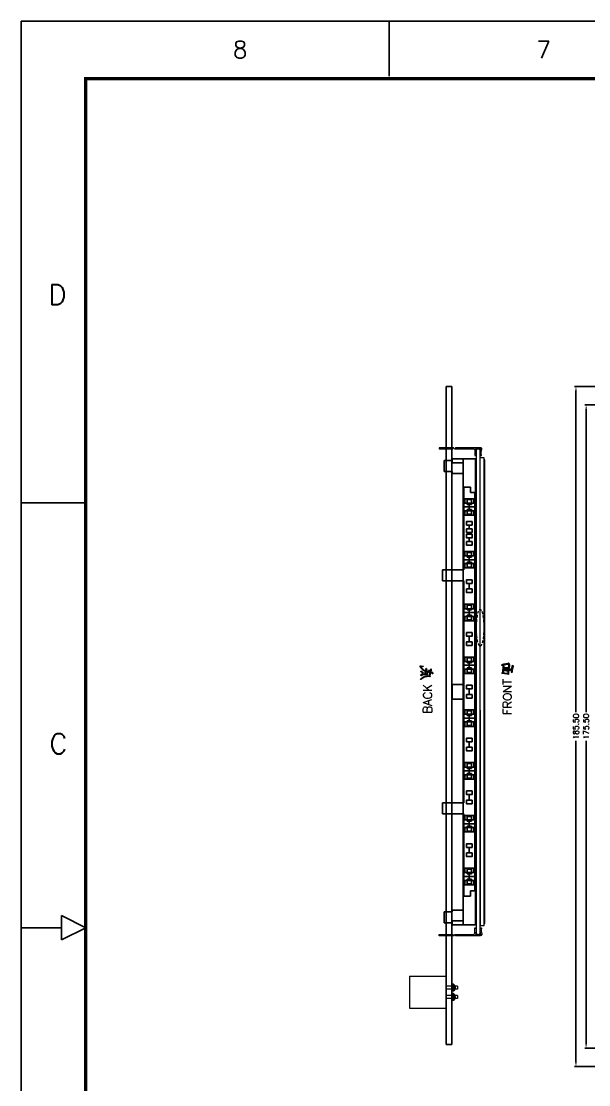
# Model space of a CAD drawing. Header units: millimetres. Extents: x 177 to 2090, y 1120 to 1614.
# Drawn here: x 176.6 to 331.4, y 1324 to 1614 of the extents above; entities that cross this region are included whole.
import ezdxf
from ezdxf.enums import TextEntityAlignment as Align

# ---------------------------------------------------------------- set-up
doc = ezdxf.new("R2010")
doc.units = ezdxf.units.MM
doc.header["$LTSCALE"] = 3
doc.header["$PDMODE"] = 35
doc.linetypes.add('HIDDEN', pattern=[0.375, 0.25, -0.125])
doc.layers.get('0').update_dxf_attribs({"lineweight": 15})
for name, color, linetype in [('BL', 2, 'Continuous'), ('CCL', 1, 'Continuous'), ('DIM', 4, 'Continuous'), ('PCB', 3, 'Continuous')]:
    doc.layers.add(name, color=color, linetype=linetype)
doc.styles.add('romans', font='romans.shx')
doc.dimstyles.new('DIM', dxfattribs={"dimtxt": 0.65, "dimasz": 0.52, "dimexe": 0.1625, "dimexo": 0.1625, "dimgap": 0.2, "dimtad": 0, "dimzin": 0, "dimdsep": 46, "dimtxsty": 'romans', "dimcen": 0, "dimclrd": 256, "dimclre": 256, "dimclrt": 256, "dimadec": 0, "dimazin": 0, "dimtfac": 1, "dimtofl": 0, "dimtmove": 0, "dimatfit": 0, "dimfxl": 0, "dimtolj": 1, "dimtzin": 0, "dimlwd": -1, "dimlwe": -1, "dimarcsym": 0})

# ---------------------------------------------------------------- blocks, each defined once
blk = doc.blocks.new('*D85')
at = {"layer": 'Defpoints', "color": 0, "ltscale": 0.5}
for p in [(349.71, 1509.43), (330.65, 1333.93), (349.71, 1333.93)]:
    blk.add_point(p, dxfattribs=at)
at = {"layer": 'DIM', "ltscale": 0.5}
for p, q in [((349.33, 1509.43), (330.28, 1509.43)), ((330.65, 1508.23), (330.65, 1425.59)), ((330.65, 1335.13), (330.65, 1417.78)), ((349.33, 1333.93), (330.28, 1333.93))]:
    blk.add_line(p, q, dxfattribs=at)
for points in [[(330.45, 1508.23), (330.85, 1508.23), (330.65, 1509.43)], [(330.45, 1335.13), (330.85, 1335.13), (330.65, 1333.93)]]:
    blk.add_solid(points, dxfattribs=at)
at = {"layer": 'DIM', "ltscale": 0.5, "insert": (330.65, 1421.68), "char_height": 1.5, "attachment_point": 5, "rotation": 90, "style": 'romans'}
blk.add_mtext('\\A1;175.50', dxfattribs=at)
blk = doc.blocks.new('*D86')
at = {"layer": 'Defpoints', "color": 0, "ltscale": 0.5}
for p in [(327.88, 1514.43), (344.71, 1514.43), (344.71, 1328.93)]:
    blk.add_point(p, dxfattribs=at)
at = {"layer": 'DIM', "ltscale": 0.5}
for p, q in [((344.33, 1514.43), (327.5, 1514.43)), ((327.88, 1513.23), (327.88, 1425.59)), ((327.88, 1330.13), (327.88, 1417.78)), ((344.33, 1328.93), (327.5, 1328.93))]:
    blk.add_line(p, q, dxfattribs=at)
for points in [[(327.68, 1513.23), (328.08, 1513.23), (327.88, 1514.43)], [(327.68, 1330.13), (328.08, 1330.13), (327.88, 1328.93)]]:
    blk.add_solid(points, dxfattribs=at)
at = {"layer": 'DIM', "ltscale": 0.5, "insert": (327.88, 1421.68), "char_height": 1.5, "attachment_point": 5, "rotation": 90, "style": 'romans'}
blk.add_mtext('\\A1;185.50', dxfattribs=at)

msp = doc.modelspace()

# ---------------------------------------------------------------- hatches: boundary and pattern name
at = {"ltscale": 0.5}
h = msp.add_hatch(dxfattribs=at)
h.set_pattern_fill('ANSI31', color=256, scale=0.05, style=0)
h.set_pattern_definition([(135, (187.74948, -502.30243), (0.112253202, 0.112253202), [])])
h.paths.add_polyline_path([(294.046, 1351.478, -0.2982166), (294.963, 1350.878), (294.046, 1350.878)])
h.paths.add_polyline_path([(294.046, 1350.878), (294.963, 1350.878, -0.2087122), (294.963, 1350.078), (294.046, 1350.078)])
h.paths.add_polyline_path([(294.046, 1350.078), (294.963, 1350.078, -0.2982166), (294.046, 1349.478)])
h.paths.add_polyline_path([(294.046, 1348.934, -0.2982166), (294.963, 1348.334), (294.046, 1348.334)])
h.paths.add_polyline_path([(294.046, 1348.334), (294.963, 1348.334, -0.5405749), (294.046, 1346.934)])

# ---------------------------------------------------------------- linework, layer by layer
for p, q in [((294.525, 1497.734), (294.303, 1497.434)), ((295.011, 1497.734), (294.789, 1497.434)), ((301.035, 1497.434), (300.646, 1497.045)), ((301.357, 1497.434), (301.746, 1497.045)), ((294.525, 1364.634), (294.303, 1364.934)), ((295.011, 1364.634), (294.789, 1364.934)), ((301.035, 1364.934), (300.646, 1365.323)), ((301.357, 1364.934), (301.746, 1365.323)), ((282.446, 1353.556), (282.446, 1344.856)), ((282.446, 1353.556), (292.446, 1353.556)), ((295.546, 1350.878), (292.446, 1350.878)), ((295.546, 1350.078), (292.446, 1350.078)), ((295.546, 1350.878), (295.546, 1350.078)), ((295.546, 1348.334), (292.446, 1348.334)), ((295.546, 1347.534), (292.446, 1347.534)), ((295.546, 1348.334), (295.546, 1347.534)), ((282.446, 1344.856), (292.446, 1344.856))]:
    msp.add_line(p, q, dxfattribs=at)
for p, q in [((300.646, 1497.045), (300.646, 1365.323)), ((301.746, 1365.323), (301.746, 1497.045)), ((300.446, 1367.934), (300.446, 1494.434)), ((300.446, 1494.434), (300.646, 1494.434)), ((302.846, 1494.934), (301.746, 1494.934)), ((302.846, 1367.434), (302.846, 1494.934)), ((303.046, 1494.434), (302.846, 1494.434)), ((303.046, 1367.934), (303.046, 1494.434)), ((298.796, 1481.234), (298.796, 1481.934)), ((298.796, 1466.834), (298.796, 1467.534)), ((298.796, 1466.834), (298.796, 1467.534)), ((298.796, 1452.434), (298.796, 1453.134)), ((298.796, 1438.034), (298.796, 1438.734)), ((298.796, 1423.634), (298.796, 1424.334)), ((301.746, 1426.184), (301.746, 1367.434)), ((298.796, 1409.234), (298.796, 1409.934)), ((298.796, 1394.834), (298.796, 1395.534)), ((298.796, 1380.434), (298.796, 1381.134)), ((300.646, 1367.934), (300.446, 1367.934)), ((301.746, 1367.434), (302.846, 1367.434)), ((302.846, 1367.934), (303.046, 1367.934))]:
    msp.add_line(p, q)
for points in [[(294.525, 1497.734), (290.58, 1497.734), (290.58, 1497.434), (294.303, 1497.434)], [(294.525, 1364.634), (290.58, 1364.634), (290.58, 1364.934), (294.303, 1364.934)]]:
    msp.add_lwpolyline(points)
for points in [[(294.789, 1497.434), (300.16, 1497.434, 0.1602097), (300.185, 1497.231, -0.1652179), (300.255, 1495.77, 1), (300.544, 1495.687, 0.1652179), (300.464, 1497.341, -0.2311323), (300.514, 1497.434), (301.878, 1497.434, -0.2311323), (301.928, 1497.341, 0.1652179), (301.848, 1495.687, 1), (302.137, 1495.77, -0.1652179), (302.207, 1497.231, 0.4320971), (302.033, 1497.674, 0.0953933), (301.724, 1497.734), (295.011, 1497.734)], [(294.789, 1364.934), (300.16, 1364.934, -0.1602097), (300.185, 1365.136, 0.1652179), (300.255, 1366.598, -1), (300.544, 1366.68, -0.1652179), (300.464, 1365.026, 0.2311323), (300.514, 1364.934), (301.878, 1364.934, 0.2311323), (301.928, 1365.026, -0.1652179), (301.848, 1366.68, -1), (302.137, 1366.598, 0.1652179), (302.207, 1365.136, -0.4320971), (302.033, 1364.693, -0.0953933), (301.724, 1364.634), (295.011, 1364.634)]]:
    msp.add_lwpolyline(points, format="xyb")
for points in [[(308.009, 1437.556), (308.022, 1437.688), (308.025, 1437.766), (308.031, 1437.917), (308.034, 1438.073), (308.037, 1438.212), (307.96, 1438.255), (307.811, 1438.321), (307.69, 1438.351), (307.636, 1438.359), (307.533, 1438.415), (307.627, 1438.526), (307.651, 1438.544), (307.773, 1438.615), (307.943, 1438.683), (307.943, 1438.683), (308.093, 1438.724), (308.246, 1438.761), (308.401, 1438.794), (308.506, 1438.808), (308.65, 1438.824), (308.814, 1438.841), (309.002, 1438.857), (309.21, 1438.883), (309.358, 1438.92), (309.428, 1438.968), (309.507, 1439.032), (309.563, 1439.002), (309.696, 1438.857), (309.775, 1438.733), (309.823, 1438.636), (309.792, 1438.526), (309.756, 1438.435), (309.728, 1438.257), (309.723, 1438.195), (309.71, 1438.077), (309.69, 1437.926), (309.665, 1437.743), (309.633, 1437.529), (309.611, 1437.398), (309.582, 1437.219), (309.558, 1437.055), (309.537, 1436.905), (309.536, 1436.898), (309.602, 1436.975), (309.642, 1437.016), (309.748, 1437.118), (309.886, 1437.245), (309.888, 1437.246), (310.045, 1437.375), (310.139, 1437.419), (310.175, 1437.408), (310.281, 1437.276), (310.314, 1437.209), (310.322, 1437.146), (310.344, 1437.324), (310.359, 1437.435), (310.386, 1437.634), (310.413, 1437.808), (310.439, 1437.956), (310.463, 1438.079), (310.487, 1438.177), (310.536, 1438.323), (310.597, 1438.399), (310.692, 1438.32), (310.71, 1438.248), (310.723, 1438.083), (310.723, 1438.067), (310.713, 1437.971), (310.689, 1437.833), (310.65, 1437.654), (310.597, 1437.435), (310.596, 1437.427), (310.549, 1437.236), (310.51, 1437.064), (310.479, 1436.911), (310.455, 1436.776), (310.439, 1436.66), (310.401, 1436.453), (310.376, 1436.375), (310.313, 1436.486), (310.307, 1436.498), (310.265, 1436.645), (310.266, 1436.658), (310.272, 1436.737), (310.289, 1436.874), (310.311, 1437.07), (310.314, 1437.089), (310.234, 1437.103), (310.202, 1437.11), (310.13, 1437.089), (310.018, 1437.038), (309.867, 1436.957), (309.675, 1436.847), (309.518, 1436.752), (309.507, 1436.645), (309.488, 1436.496), (309.473, 1436.332), (309.463, 1436.181), (309.461, 1436.107), (309.484, 1435.981), (309.476, 1435.901), (309.469, 1435.896), (309.334, 1435.948), (309.325, 1435.953), (309.241, 1435.983), (309.109, 1436.013), (308.93, 1436.044), (308.702, 1436.074), (308.511, 1436.092), (308.332, 1436.11), (308.175, 1436.125), (308.04, 1436.14), (307.928, 1436.154), (307.744, 1436.191), (307.675, 1436.248), (307.695, 1436.275), (307.811, 1436.302), (307.868, 1436.305), (307.87, 1436.33), (307.882, 1436.474), (307.901, 1436.652), (307.928, 1436.865), (307.934, 1436.914), (307.957, 1437.092), (307.976, 1437.258), (307.994, 1437.413)], [(286.249, 1436.368), (286.133, 1436.189), (286.13, 1436.186), (286.01, 1436.006), (285.99, 1435.936), (286.017, 1435.925), (286.148, 1435.928), (286.386, 1435.952), (286.51, 1435.961), (286.652, 1435.97), (286.652, 1435.97), (286.658, 1436.012), (286.685, 1436.177), (286.715, 1436.337), (286.745, 1436.493), (286.779, 1436.644), (286.793, 1436.704), (286.754, 1436.719), (286.621, 1436.777), (286.501, 1436.835), (286.396, 1436.892), (286.306, 1436.949), (286.275, 1436.97), (286.148, 1437.065), (286.026, 1437.165), (285.913, 1437.273), (285.806, 1437.383), (285.706, 1437.502), (285.618, 1437.617), (285.517, 1437.762), (285.447, 1437.888), (285.405, 1437.993), (285.384, 1438.084), (285.39, 1438.214), (285.392, 1438.22), (285.516, 1438.229), (285.604, 1438.202), (285.755, 1438.174), (285.959, 1438.15), (286.005, 1438.145), (286.207, 1438.117), (286.275, 1438.087), (286.212, 1438.058), (286.005, 1438.024), (285.806, 1437.982), (285.721, 1437.945), (285.724, 1437.915), (285.782, 1437.801), (285.911, 1437.612), (285.922, 1437.597), (286.01, 1437.484), (286.112, 1437.374), (286.227, 1437.27), (286.354, 1437.169), (286.495, 1437.075), (286.604, 1437.009), (286.755, 1436.927), (286.839, 1436.888), (286.851, 1436.936), (286.89, 1437.075), (286.935, 1437.234), (286.995, 1437.436), (287.038, 1437.557), (287.064, 1437.597), (287.143, 1437.502), (287.174, 1437.359), (287.173, 1437.343), (287.149, 1437.252), (287.097, 1437.088), (287.017, 1436.853), (287.005, 1436.821), (287.034, 1436.81), (287.16, 1436.774), (287.206, 1436.761), (287.39, 1436.707), (287.484, 1436.681), (287.528, 1436.785), (287.57, 1436.87), (287.661, 1437.042), (287.727, 1437.106), (287.74, 1437.105), (287.838, 1436.981), (287.857, 1436.942), (287.901, 1436.806), (287.838, 1436.759), (287.797, 1436.744), (287.68, 1436.632), (287.676, 1436.627), (287.631, 1436.557), (287.573, 1436.451), (287.501, 1436.31), (287.416, 1436.133), (287.33, 1435.951), (287.36, 1435.88), (287.38, 1435.762), (287.254, 1435.747), (287.179, 1435.762), (287.031, 1435.78), (286.827, 1435.794), (286.686, 1435.792), (286.525, 1435.788), (286.372, 1435.777), (286.227, 1435.762), (286.14, 1435.746), (285.977, 1435.696), (285.88, 1435.636), (285.871, 1435.626), (285.754, 1435.541), (285.752, 1435.541), (285.612, 1435.605), (285.597, 1435.612), (285.501, 1435.716), (285.595, 1435.827), (285.604, 1435.833), (285.685, 1435.901), (285.797, 1436.015), (285.942, 1436.174), (286.068, 1436.309), (286.188, 1436.415), (286.258, 1436.443), (286.261, 1436.442)], [(288.011, 1435.288), (287.915, 1435.313), (287.761, 1435.324), (287.553, 1435.321), (287.508, 1435.316), (287.344, 1435.298), (287.185, 1435.277), (287.034, 1435.253), (286.89, 1435.225), (286.845, 1435.214), (286.703, 1435.175), (286.559, 1435.124), (286.411, 1435.063), (286.258, 1434.988), (286.23, 1434.973), (286.074, 1434.889), (285.935, 1434.807), (285.812, 1434.723), (285.706, 1434.639), (285.543, 1434.518), (285.469, 1434.482), (285.483, 1434.527), (285.595, 1434.704), (285.676, 1434.797), (285.784, 1434.895), (285.914, 1434.996), (286.07, 1435.099), (286.152, 1435.148), (286.296, 1435.226), (286.438, 1435.295), (286.577, 1435.352), (286.716, 1435.398), (286.73, 1435.403), (286.88, 1435.437), (287.032, 1435.467), (287.188, 1435.491), (287.348, 1435.509), (287.399, 1435.514), (287.555, 1435.526), (287.71, 1435.535), (287.868, 1435.539), (287.898, 1435.539), (287.907, 1435.6), (287.927, 1435.725), (287.951, 1435.864), (287.98, 1436.023), (288.013, 1436.198), (288.05, 1436.391), (288.091, 1436.6), (288.11, 1436.707), (288.158, 1436.955), (288.198, 1437.148), (288.231, 1437.288), (288.26, 1437.374), (288.281, 1437.407), (288.359, 1437.328), (288.387, 1437.253), (288.407, 1437.091), (288.405, 1437.066), (288.395, 1436.976), (288.369, 1436.85), (288.332, 1436.692), (288.281, 1436.497), (288.218, 1436.268), (288.197, 1436.196), (288.136, 1435.97), (288.089, 1435.785), (288.055, 1435.636), (288.034, 1435.53), (288.034, 1435.526), (288.076, 1435.425), (288.107, 1435.304)], [(285.969, 1436.415), (285.785, 1436.506), (285.609, 1436.611), (285.547, 1436.68), (285.564, 1436.743), (285.675, 1436.774), (285.709, 1436.773), (285.863, 1436.728), (285.922, 1436.687), (286.005, 1436.553), (286.037, 1436.41)], [(286.784, 1436.029), (286.772, 1435.975), (286.803, 1435.976), (286.965, 1435.981), (287.136, 1435.984), (287.242, 1435.984), (287.252, 1436.017), (287.317, 1436.216), (287.377, 1436.392), (287.413, 1436.491), (287.245, 1436.542), (287.067, 1436.602), (286.95, 1436.644), (286.947, 1436.636), (286.904, 1436.487), (286.862, 1436.335), (286.821, 1436.183)], [(288.881, 1436.032), (288.785, 1436.032), (288.686, 1436.084), (288.565, 1436.222), (288.48, 1436.334), (288.423, 1436.443), (288.454, 1436.553), (288.549, 1436.585), (288.598, 1436.571), (288.739, 1436.458), (288.833, 1436.337), (288.881, 1436.205), (288.884, 1436.175)], [(308.028, 1436.489), (308.005, 1436.311), (308.037, 1436.312), (308.072, 1436.311), (308.216, 1436.303), (308.367, 1436.293), (308.524, 1436.281), (308.689, 1436.266), (308.859, 1436.248), (309.027, 1436.231), (309.214, 1436.215), (309.337, 1436.206), (309.34, 1436.23), (309.371, 1436.492), (309.401, 1436.737), (309.41, 1436.808), (309.228, 1436.82), (309.046, 1436.83), (308.873, 1436.839), (308.708, 1436.847), (308.554, 1436.854), (308.407, 1436.859), (308.269, 1436.862), (308.142, 1436.865), (308.075, 1436.865), (308.061, 1436.755)], [(308.216, 1438.157), (308.211, 1438.089), (308.205, 1438.001), (308.195, 1437.889), (308.181, 1437.755), (308.177, 1437.724), (308.32, 1437.734), (308.511, 1437.748), (308.678, 1437.763), (308.825, 1437.775), (308.948, 1437.787), (309.049, 1437.799), (309.058, 1437.799), (309.265, 1437.826), (309.365, 1437.845), (309.376, 1437.844), (309.455, 1437.769), (309.512, 1437.692), (309.513, 1437.704), (309.528, 1437.845), (309.54, 1437.971), (309.551, 1438.077), (309.56, 1438.168), (309.566, 1438.242), (309.569, 1438.297), (309.57, 1438.336), (309.566, 1438.483), (309.539, 1438.589), (309.515, 1438.6), (309.349, 1438.621), (309.308, 1438.619), (309.186, 1438.612), (309.021, 1438.597), (308.811, 1438.573), (308.671, 1438.555), (308.511, 1438.528), (308.356, 1438.495), (308.21, 1438.457), (308.07, 1438.415), (308.07, 1438.375), (308.13, 1438.33), (308.213, 1438.225), (308.216, 1438.201)], [(308.144, 1437.421), (308.12, 1437.222), (308.093, 1437.008), (308.341, 1437.011), (308.481, 1437.013), (308.481, 1437.017), (308.491, 1437.179), (308.512, 1437.324), (308.516, 1437.345), (308.575, 1437.466), (308.638, 1437.404), (308.654, 1437.308), (308.638, 1437.197), (308.62, 1437.139), (308.611, 1437.016), (308.79, 1437.017), (308.961, 1437.02), (308.988, 1437.02), (308.994, 1437.191), (309.009, 1437.332), (309.033, 1437.404), (309.129, 1437.466), (309.16, 1437.387), (309.154, 1437.312), (309.129, 1437.134), (309.1, 1437.022), (309.201, 1437.022), (309.269, 1437.023), (309.302, 1437.023), (309.377, 1436.965), (309.421, 1436.902), (309.428, 1436.965), (309.454, 1437.176), (309.475, 1437.369), (309.496, 1437.544), (309.5, 1437.592), (308.163, 1437.592)]]:
    msp.add_lwpolyline(points, close=True)
for centre in [(294.046, 1350.478), (294.046, 1347.934)]:
    msp.add_arc(centre, 1, 270, 90, dxfattribs=at)
at = {"linetype": 'HIDDEN', "extrusion": (0, 0, -1)}
msp.add_ellipse((301.746, 1448.634), major_axis=(0, -5), ratio=0.22, dxfattribs=at)
at = {"layer": 'BL', "color": 0}
for p, q in [((176.583, 1614.047), (176.583, 1119.67)), ((176.583, 1614.047), (875.753, 1614.047)), ((276.959, 1614.047), (276.959, 1599.096)), ((176.583, 1482.71), (194.187, 1482.71)), ((187.586, 1363.527), (187.586, 1370.129)), ((187.586, 1363.527), (187.586, 1370.129)), ((187.586, 1370.129), (194.187, 1366.828)), ((187.586, 1370.129), (194.187, 1366.828)), ((187.586, 1366.828), (176.583, 1366.828)), ((194.187, 1366.828), (187.586, 1363.527)), ((194.187, 1366.828), (187.586, 1363.527))]:
    msp.add_line(p, q, dxfattribs=at)
at = {"layer": 'BL', "ltscale": 0.5}
for p, q in [((291.946, 1494.234), (291.946, 1491.234)), ((291.946, 1494.234), (294.146, 1494.234)), ((294.146, 1494.734), (294.146, 1494.234)), ((297.146, 1494.734), (294.146, 1494.734)), ((297.146, 1494.734), (297.146, 1367.634)), ((300.446, 1494.734), (297.146, 1494.734)), ((300.446, 1494.734), (300.446, 1367.634)), ((291.946, 1491.234), (294.146, 1491.234)), ((294.146, 1491.234), (294.146, 1490.734)), ((294.146, 1490.734), (297.146, 1490.734)), ((300.296, 1481.584), (297.296, 1481.584)), ((298.796, 1476.634), (298.796, 1475.634)), ((298.796, 1473.134), (298.796, 1472.134)), ((300.296, 1467.184), (297.296, 1467.184)), ((300.296, 1467.184), (297.296, 1467.184)), ((298.796, 1460.734), (298.796, 1459.234)), ((300.296, 1452.784), (297.296, 1452.784)), ((298.796, 1446.334), (298.796, 1444.834)), ((300.296, 1438.384), (297.296, 1438.384)), ((294.146, 1429.184), (294.146, 1433.184)), ((294.146, 1433.184), (297.146, 1433.184)), ((298.796, 1431.934), (298.796, 1430.434)), ((297.146, 1429.184), (294.146, 1429.184)), ((300.296, 1423.984), (297.296, 1423.984)), ((298.796, 1417.534), (298.796, 1416.034)), ((298.796, 1417.534), (298.796, 1416.034)), ((300.296, 1409.584), (297.296, 1409.584)), ((298.796, 1403.134), (298.796, 1401.634)), ((298.796, 1403.134), (298.796, 1401.634)), ((300.296, 1395.184), (297.296, 1395.184)), ((298.796, 1388.734), (298.796, 1387.234)), ((300.296, 1380.784), (297.296, 1380.784)), ((291.946, 1368.134), (291.946, 1371.134)), ((291.946, 1371.134), (294.146, 1371.134)), ((294.146, 1371.134), (294.146, 1371.634)), ((294.146, 1371.634), (297.146, 1371.634)), ((291.946, 1368.134), (294.146, 1368.134)), ((294.146, 1367.634), (294.146, 1368.734)), ((294.146, 1367.634), (294.146, 1368.134)), ((297.146, 1367.634), (294.146, 1367.634)), ((300.446, 1367.634), (297.146, 1367.634))]:
    msp.add_line(p, q, dxfattribs=at)
at = {"layer": 'BL'}
for p, q in [((298.796, 1480.534), (298.796, 1482.634)), ((300.296, 1481.584), (297.296, 1481.584)), ((298.796, 1466.134), (298.796, 1468.234)), ((298.796, 1466.134), (298.796, 1468.234)), ((300.296, 1467.184), (297.296, 1467.184)), ((300.296, 1467.184), (297.296, 1467.184)), ((298.796, 1451.734), (298.796, 1453.834)), ((300.296, 1452.784), (297.296, 1452.784)), ((298.796, 1437.334), (298.796, 1439.434)), ((300.296, 1438.384), (297.296, 1438.384)), ((298.796, 1422.934), (298.796, 1425.034)), ((300.296, 1423.984), (297.296, 1423.984)), ((298.796, 1408.534), (298.796, 1410.634)), ((300.296, 1409.584), (297.296, 1409.584)), ((300.296, 1395.184), (297.296, 1395.184)), ((298.796, 1394.134), (298.796, 1396.234)), ((300.296, 1380.784), (297.296, 1380.784)), ((298.796, 1379.734), (298.796, 1381.834))]:
    msp.add_line(p, q, dxfattribs=at)
at = {"layer": 'BL', "color": 0, "const_width": 0.918}
msp.add_lwpolyline([(854.848, 1598.416), (194.187, 1598.416), (194.187, 1135.301), (854.848, 1135.301), (854.848, 1598.416)], dxfattribs=at)
at = {"layer": 'BL', "ltscale": 0.5}
for points in [[(297.146, 1493.634), (294.146, 1493.634), (294.146, 1494.734), (297.146, 1494.734)], [(299.546, 1477.634), (298.046, 1477.634), (298.046, 1476.634), (299.546, 1476.634)], [(299.546, 1475.634), (298.046, 1475.634), (298.046, 1474.634), (299.546, 1474.634)], [(299.546, 1474.134), (298.046, 1474.134), (298.046, 1473.134), (299.546, 1473.134)], [(299.546, 1472.134), (298.046, 1472.134), (298.046, 1471.134), (299.546, 1471.134)], [(299.546, 1461.734), (298.046, 1461.734), (298.046, 1460.734), (299.546, 1460.734)], [(299.546, 1459.234), (298.046, 1459.234), (298.046, 1458.234), (299.546, 1458.234)], [(299.546, 1447.334), (298.046, 1447.334), (298.046, 1446.334), (299.546, 1446.334)], [(299.546, 1444.834), (298.046, 1444.834), (298.046, 1443.834), (299.546, 1443.834)], [(299.546, 1432.934), (298.046, 1432.934), (298.046, 1431.934), (299.546, 1431.934)], [(299.546, 1430.434), (298.046, 1430.434), (298.046, 1429.434), (299.546, 1429.434)], [(299.546, 1418.534), (298.046, 1418.534), (298.046, 1417.534), (299.546, 1417.534)], [(299.546, 1418.534), (298.046, 1418.534), (298.046, 1417.534), (299.546, 1417.534)], [(299.546, 1416.034), (298.046, 1416.034), (298.046, 1415.034), (299.546, 1415.034)], [(299.546, 1416.034), (298.046, 1416.034), (298.046, 1415.034), (299.546, 1415.034)], [(299.546, 1404.134), (298.046, 1404.134), (298.046, 1403.134), (299.546, 1403.134)], [(299.546, 1404.134), (298.046, 1404.134), (298.046, 1403.134), (299.546, 1403.134)], [(299.546, 1401.634), (298.046, 1401.634), (298.046, 1400.634), (299.546, 1400.634)], [(299.546, 1401.634), (298.046, 1401.634), (298.046, 1400.634), (299.546, 1400.634)], [(299.546, 1389.734), (298.046, 1389.734), (298.046, 1388.734), (299.546, 1388.734)], [(299.546, 1387.234), (298.046, 1387.234), (298.046, 1386.234), (299.546, 1386.234)], [(297.146, 1368.734), (294.146, 1368.734), (294.146, 1367.634), (297.146, 1367.634)]]:
    msp.add_lwpolyline(points, close=True, dxfattribs=at)
at = {"layer": 'BL'}
for points in [[(300.046, 1482.634), (300.046, 1483.834), (297.546, 1483.834), (297.546, 1482.634)], [(300.046, 1479.334), (300.046, 1480.534), (297.546, 1480.534), (297.546, 1479.334)], [(300.046, 1468.234), (300.046, 1469.434), (297.546, 1469.434), (297.546, 1468.234)], [(300.046, 1468.234), (300.046, 1469.434), (297.546, 1469.434), (297.546, 1468.234)], [(300.046, 1464.934), (300.046, 1466.134), (297.546, 1466.134), (297.546, 1464.934)], [(300.046, 1464.934), (300.046, 1466.134), (297.546, 1466.134), (297.546, 1464.934)], [(300.046, 1453.834), (300.046, 1455.034), (297.546, 1455.034), (297.546, 1453.834)], [(300.046, 1450.534), (300.046, 1451.734), (297.546, 1451.734), (297.546, 1450.534)], [(300.046, 1439.434), (300.046, 1440.634), (297.546, 1440.634), (297.546, 1439.434)], [(300.046, 1436.134), (300.046, 1437.334), (297.546, 1437.334), (297.546, 1436.134)], [(300.046, 1425.034), (300.046, 1426.234), (297.546, 1426.234), (297.546, 1425.034)], [(300.046, 1421.734), (300.046, 1422.934), (297.546, 1422.934), (297.546, 1421.734)], [(300.046, 1410.634), (300.046, 1411.834), (297.546, 1411.834), (297.546, 1410.634)], [(300.046, 1407.334), (300.046, 1408.534), (297.546, 1408.534), (297.546, 1407.334)], [(300.046, 1396.234), (300.046, 1397.434), (297.546, 1397.434), (297.546, 1396.234)], [(300.046, 1392.934), (300.046, 1394.134), (297.546, 1394.134), (297.546, 1392.934)], [(300.046, 1381.834), (300.046, 1383.034), (297.546, 1383.034), (297.546, 1381.834)], [(300.046, 1378.534), (300.046, 1379.734), (297.546, 1379.734), (297.546, 1378.534)]]:
    msp.add_lwpolyline(points, close=True, dxfattribs=at)
at = {"layer": 'CCL'}
for p, q in [((298.196, 1483.584), (299.396, 1483.584)), ((298.196, 1482.284), (298.196, 1483.584)), ((298.196, 1482.284), (299.396, 1482.284)), ((298.796, 1482.284), (298.796, 1480.884)), ((299.396, 1482.284), (299.396, 1483.584)), ((299.396, 1480.884), (298.196, 1480.884)), ((298.196, 1479.584), (298.196, 1480.884)), ((299.396, 1479.584), (298.196, 1479.584)), ((299.396, 1479.584), (299.396, 1480.884)), ((298.196, 1469.184), (299.396, 1469.184)), ((298.196, 1467.884), (298.196, 1469.184)), ((298.196, 1469.184), (299.396, 1469.184)), ((298.196, 1467.884), (298.196, 1469.184)), ((298.196, 1467.884), (299.396, 1467.884)), ((298.196, 1467.884), (299.396, 1467.884)), ((298.796, 1467.884), (298.796, 1466.484)), ((298.796, 1467.884), (298.796, 1466.484)), ((299.396, 1467.884), (299.396, 1469.184)), ((299.396, 1467.884), (299.396, 1469.184)), ((299.396, 1466.484), (298.196, 1466.484)), ((298.196, 1465.184), (298.196, 1466.484)), ((299.396, 1466.484), (298.196, 1466.484)), ((298.196, 1465.184), (298.196, 1466.484)), ((299.396, 1465.184), (298.196, 1465.184)), ((299.396, 1465.184), (298.196, 1465.184)), ((299.396, 1465.184), (299.396, 1466.484)), ((299.396, 1465.184), (299.396, 1466.484)), ((298.196, 1454.784), (299.396, 1454.784)), ((298.196, 1453.484), (298.196, 1454.784)), ((298.196, 1453.484), (299.396, 1453.484)), ((298.796, 1453.484), (298.796, 1452.084)), ((299.396, 1453.484), (299.396, 1454.784)), ((299.396, 1452.084), (298.196, 1452.084)), ((298.196, 1450.784), (298.196, 1452.084)), ((299.396, 1450.784), (298.196, 1450.784)), ((299.396, 1450.784), (299.396, 1452.084)), ((298.196, 1440.384), (299.396, 1440.384)), ((298.196, 1439.084), (298.196, 1440.384)), ((298.196, 1439.084), (299.396, 1439.084)), ((298.796, 1439.084), (298.796, 1437.684)), ((299.396, 1439.084), (299.396, 1440.384)), ((299.396, 1437.684), (298.196, 1437.684)), ((298.196, 1436.384), (298.196, 1437.684)), ((299.396, 1436.384), (298.196, 1436.384)), ((299.396, 1436.384), (299.396, 1437.684)), ((298.196, 1425.984), (299.396, 1425.984)), ((298.196, 1424.684), (298.196, 1425.984)), ((298.196, 1424.684), (299.396, 1424.684)), ((298.796, 1424.684), (298.796, 1423.284)), ((299.396, 1424.684), (299.396, 1425.984)), ((299.396, 1423.284), (298.196, 1423.284)), ((298.196, 1421.984), (298.196, 1423.284)), ((299.396, 1421.984), (298.196, 1421.984)), ((299.396, 1421.984), (299.396, 1423.284)), ((298.196, 1411.584), (299.396, 1411.584)), ((298.196, 1410.284), (298.196, 1411.584)), ((298.196, 1410.284), (299.396, 1410.284)), ((298.796, 1410.284), (298.796, 1408.884)), ((299.396, 1410.284), (299.396, 1411.584)), ((299.396, 1408.884), (298.196, 1408.884)), ((298.196, 1407.584), (298.196, 1408.884)), ((299.396, 1407.584), (298.196, 1407.584)), ((299.396, 1407.584), (299.396, 1408.884)), ((298.196, 1397.184), (299.396, 1397.184)), ((298.196, 1395.884), (298.196, 1397.184)), ((298.196, 1395.884), (299.396, 1395.884)), ((298.796, 1395.884), (298.796, 1394.484)), ((299.396, 1395.884), (299.396, 1397.184)), ((299.396, 1394.484), (298.196, 1394.484)), ((298.196, 1393.184), (298.196, 1394.484)), ((299.396, 1393.184), (298.196, 1393.184)), ((299.396, 1393.184), (299.396, 1394.484)), ((298.196, 1382.784), (299.396, 1382.784)), ((298.196, 1381.484), (298.196, 1382.784)), ((298.196, 1381.484), (299.396, 1381.484)), ((298.796, 1381.484), (298.796, 1380.084)), ((299.396, 1381.484), (299.396, 1382.784)), ((299.396, 1380.084), (298.196, 1380.084)), ((298.196, 1378.784), (298.196, 1380.084)), ((299.396, 1378.784), (298.196, 1378.784)), ((299.396, 1378.784), (299.396, 1380.084))]:
    msp.add_line(p, q, dxfattribs=at)
at = {"layer": 'PCB', "ltscale": 0.5}
for p, q in [((292.446, 1514.434), (292.446, 1334.934)), ((292.446, 1514.434), (294.046, 1514.434)), ((294.046, 1514.434), (294.046, 1334.934)), ((297.296, 1486.984), (297.296, 1464.459)), ((299.096, 1486.984), (297.296, 1486.984)), ((299.096, 1486.984), (299.096, 1485.484)), ((300.296, 1485.484), (299.096, 1485.484)), ((300.296, 1485.484), (300.296, 1376.884)), ((291.446, 1464.459), (291.446, 1461.459)), ((291.446, 1464.459), (297.296, 1464.459)), ((291.446, 1461.459), (297.296, 1461.459)), ((297.296, 1461.459), (297.296, 1400.909)), ((291.446, 1400.909), (291.446, 1397.909)), ((291.446, 1400.909), (297.296, 1400.909)), ((291.446, 1397.909), (297.296, 1397.909)), ((297.296, 1397.909), (297.296, 1375.384)), ((299.096, 1375.384), (297.296, 1375.384)), ((299.096, 1375.384), (299.096, 1376.884)), ((300.296, 1376.884), (299.096, 1376.884)), ((292.446, 1334.934), (294.046, 1334.934))]:
    msp.add_line(p, q, dxfattribs=at)

# ---------------------------------------------------------------- texts
at = {"style": 'romans'}
for s, p in [('BACK', (287.39, 1429.276)), ('FRONT', (309.172, 1429.745))]:
    msp.add_text(s, height=2.3175, rotation=90, dxfattribs=at).set_placement(p, align=Align.MIDDLE)
at = {"layer": 'BL', "color": 0, "style": 'romans'}
for s, height, p in [('8', 4.672, (234.283, 1603.993)), ('7', 4.672, (317.05, 1603.993)), ('D', 5.501, (183.934, 1536.729)), ('C', 5.501, (184.243, 1414.239))]:
    msp.add_text(s, height=height, dxfattribs=at).set_placement(p)

# ---------------------------------------------------------------- dimensions: what is measured, and where the dimension line sits
at = {"layer": 'DIM', "ltscale": 0.5}
for base, p1, p2, picture, middle in [((327.876, 1514.434), (344.707, 1328.934), (344.707, 1514.434), '*D86', (327.876, 1421.684)), ((330.652, 1333.934), (349.707, 1509.434), (349.707, 1333.934), '*D85', (330.652, 1421.684))]:
    dim = msp.add_linear_dim(base=base, p1=p1, p2=p2, angle=90, dimstyle='DIM', override={"dimtxt": 1.5, "dimasz": 1.2, "dimexe": 0.375, "dimexo": 0.375, "dimgap": 0.3, "dimfxl": 1.25}, dxfattribs=at)
    dim.commit()
    dim.dimension.update_dxf_attribs({"geometry": picture, "text_midpoint": middle})

doc.saveas('drawing.dxf')
